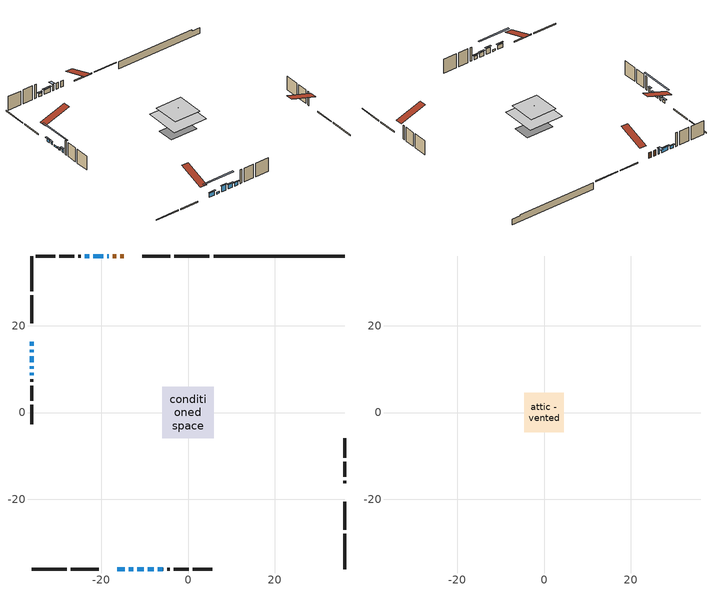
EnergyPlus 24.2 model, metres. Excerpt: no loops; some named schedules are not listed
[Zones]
conditioned space
 floor outside (Floor1 construction): -2.42,-2.42 -2.42,2.42 2.42,2.42 2.42,-2.42 z0.61
 floor outside (Floor2 construction): -0.9,-0.9 -0.9,0.9 0.9,0.9 0.9,-0.9 z0.61
 floor adiabatic (AdiabaticFloorConstruction): -5.95,-5.95 -5.95,5.95 5.95,5.95 5.95,-5.95 z3.05
 floor foundation (Slab1 construction): -4.67,-2.87 -4.67,2.87 4.67,2.87 4.67,-2.87 z-1.78
 wall outside (RimJoist1 construction): 4.95,36.06 -3.17,36.06 / -36.06,-36.06 -27.93,-36.06 / -36.06,36.06 -36.06,27.93 / 36.06,-36.06 36.06,-27.93 z0.61:0.91
 wall outside (RimJoist2 construction): -4.1,36.06 -10.55,36.06 / -27.01,-36.06 -20.55,-36.06 / -36.06,27.01 -36.06,20.55 / 36.06,-27.01 36.06,-20.55 z0.61:0.91
 wall outside (AdiabaticWallConstruction 1): -14.77,36.06 -15.6,36.06 / -16.53,36.06 -17.36,36.06 z0.61:2.64
 wall outside (AdiabaticWallConstruction): -16.33,-36.06 -14.58,-36.06 / -9.31,-36.06 -7.86,-36.06 z0.61:2.06; -36.06,16.33 -36.06,15.34 / -36.06,14.41 -36.06,13.85 / -22.79,36.06 -23.78,36.06 z0.61:1.6; -13.65,-36.06 -12.63,-36.06 / -36.06,12.92 -36.06,11.57 z0.61:1.2; -11.71,-36.06 -10.23,-36.06 z0.61:2.59; -18.29,36.06 -18.57,36.06 z0.61:2.64; -36.06,10.65 -36.06,10.09 z0.61:1.17; -6.93,-36.06 -5.76,-36.06 z0.61:1.78; -19.5,36.06 -21.86,36.06 z0.61:2.11; -36.06,9.16 -36.06,8.6 z0.61:1.98
 wall outside (Wall1 construction): -24.71,36.06 -25.31,36.06 / -4.83,-36.06 -4.23,-36.06 / -36.06,7.67 -36.06,7.07 / 36.06,-16.33 36.06,-15.73 z0.61:5.49
 wall outside (Wall2 construction): -26.24,36.06 -29.66,36.06 / -3.3,-36.06 0.12,-36.06 / -36.06,6.14 -36.06,2.72 / 36.06,-14.8 36.06,-11.38 z0.61:5.49
 wall outside (Wall3 construction): -30.59,36.06 -35.13,36.06 / 1.05,-36.06 5.59,-36.06 / -36.06,1.8 -36.06,-2.74 / 36.06,-10.45 36.06,-5.91 z0.61:5.49
 wall foundation (FoundationWall1 construction): 5.88,36.06,-1.78 5.88,36.06,0.61 33.04,36.06,0.61 33.04,36.06,0.15 36.06,36.06,0.15 36.06,36.06,-1.78
 window (WindowConstruction): -16.33,-36.06 -14.58,-36.06 z0.61:2.06
 window (WindowConstruction 9): -36.06,16.33 -36.06,15.34 z0.61:1.6
 window (WindowConstruction 10): -36.06,14.41 -36.06,13.85 z0.61:1.6
 window (WindowConstruction 11): -13.65,-36.06 -12.63,-36.06 z0.61:1.2
 window (WindowConstruction 12): -36.06,12.92 -36.06,11.58 z0.61:1.2
 window (WindowConstruction 1): -11.71,-36.06 -10.23,-36.06 z0.61:2.59
 window (WindowConstruction 2): -9.3,-36.06 -7.86,-36.06 z0.61:2.06
 window (WindowConstruction 3): -18.29,36.06 -18.57,36.06 z0.61:2.64
 window (WindowConstruction 4): -36.06,10.65 -36.06,10.09 z0.61:1.17
 window (WindowConstruction 5): -6.93,-36.06 -5.76,-36.06 z0.61:1.78
 window (WindowConstruction 6): -19.5,36.06 -21.86,36.06 z0.61:2.11
 window (WindowConstruction 7): -22.79,36.06 -23.78,36.06 z0.61:1.6
 window (WindowConstruction 8): -36.06,9.16 -36.06,8.6 z0.61:1.98
 door (Door): -14.77,36.06 -15.6,36.06 z0.61:2.64
 door (Door 1): -16.53,36.06 -17.36,36.06 z0.61:2.64
 ceiling adiabatic (AdiabaticFloorConstruction): 5.95,-5.95 5.95,5.95 -5.95,5.95 -5.95,-5.95 z3.05
attic - vented
 floor to conditioned space (Floor3 construction Reversed): -4.56,-4.56 -4.56,4.56 4.56,4.56 4.56,-4.56 z5.49
 floor to conditioned space (Floor4 construction Reversed): -0.67,-0.67 -0.67,0.67 0.67,0.67 0.67,-0.67 z5.49
 roof outside (Roof1 construction): -13.85,36.06,5.49 -13.85,27.08,8.48 -11.48,27.08,8.48 -11.48,36.06,5.49; -17.26,-36.06,5.49 -17.26,-27.08,8.48 -19.63,-27.08,8.48 -19.63,-36.06,5.49; -36.06,17.26,5.49 -27.08,17.26,8.48 -27.08,19.63,8.48 -36.06,19.63,5.49; 36.06,-17.26,5.49 27.08,-17.26,8.48 27.08,-19.63,8.48 36.06,-19.63,5.49
shading: -14.28,-36.06 -16.63,-36.06 -16.63,-36.47 -14.28,-36.47 z2.36; -36.06,15.04 -36.06,16.63 -36.47,16.63 -36.47,15.04 z1.9; -36.06,13.55 -36.06,14.71 -36.47,14.71 -36.47,13.55 z1.9; -7.55,-36.06 -18.73,-36.06 -18.73,-36.47 -7.55,-36.47 z6.28; -36.06,6.49 -36.06,18 -36.47,18 -36.47,6.49 z6.28; -9.93,-36.06 -12,-36.06 -12,-36.47 -9.93,-36.47 z2.89; -7.56,-36.06 -9.6,-36.06 -9.6,-36.47 -7.56,-36.47 z2.36; -18.87,36.06 -17.99,36.06 -17.99,37.58 -18.87,37.58 z2.94; -36.06,9.79 -36.06,10.95 -36.47,10.95 -36.47,9.79 z1.47; -5.46,-36.06 -7.23,-36.06 -7.23,-36.47 -5.46,-36.47 z2.08; -22.16,36.06 -19.2,36.06 -19.2,36.47 -22.16,36.47 z2.41; -24.08,36.06 -22.49,36.06 -22.49,36.47 -24.08,36.47 z1.9; -36.06,8.3 -36.06,9.46 -36.47,9.46 -36.47,8.3 z2.28
[Building]
Building 1: Terrain=Suburbs
[Site:Location]
Edmonton Intl AP_AB: Latitude {deg}=53.31; Longitude {deg}=-113.58; Time Zone {hr}=-7; Elevation {m}=723; Keep Site Location Information=Yes
[Site:GroundTemperature:Shallow]
-1.56185, -3.61833, -3.78302, -2.80711, 1.11059, 5.01004, 8.39065, 10.5322, 10.7141, 8.97234, 5.67794, 1.89811
[Site:WaterMainsTemperature]
Calculation Method=Schedule; Temperature Schedule=mains temperature schedule
[Material] Roughness=Rough; Thermal Absorptance=0.9
Name | Thickness {m} | Conductivity {W/m-K} | Density {kg/m3} | Specific Heat {J/kg-K} | Solar Absorptance | Visible Absorptance
asphalt or fiberglass shingles | 0.00635 | 0.162714 | 1121.4 | 1465.45 | 0.4 | 0.4
ceiling loosefill ins | 0.254 | 0.0480833 | 16.02 | 1046.75 | 0.7 | 0.7
ceiling loosefill ins 1 | 0.169333 | 0.0480833 | 16.02 | 1046.75 | 0.7 | 0.7
ceiling stud and cavity | 0.1397 | 0.734582 | 65.682 | 1177.47 | 0.7 | 0.7
ceiling stud and cavity 1 | 0.1397 | 0.175137 | 65.682 | 1177.47 | 0.7 | 0.7
concrete 4.0 in. | 0.1016 | 1.803125 | 2242.8 | 837.4 | 0.7 | 0.7
concrete 8.0 in. | 0.2032 | 1.803125 | 2242.8 | 837.4 | 0.7 | 0.7
door material | 0.04445 | 0.053851 | 512.64 | 1214.23 | 0.7 | 0.7
door material 1 | 0.04445 | 0.0451087 | 512.64 | 1214.23 | 0.7 | 0.7
exterior vertical ins | 0.0227803 | 0.029427 | 32.04 | 1214.23 | 0.7 | 0.7
floor covering | 0.0127 | 0.0433444 | 54.468 | 1339.84 | 0.6 | 0.6
floor rigid ins | 0.103632 | 0.029427 | 32.04 | 1214.23 | 0.7 | 0.7
floor rigid ins 1; wall rigid ins 1 | 0.512978 | 0.029427 | 32.04 | 1214.23 | 0.7 | 0.7
floor stud and cavity | 0.1397 | 0.163516 | 92.3553 | 1139.71 | 0.7 | 0.7
floor stud and cavity 1 | 0.1397 | 0.162511 | 92.3553 | 1139.71 | 0.7 | 0.7
floor stud and cavity 2 | 0.1397 | 1.75129 | 37.0049 | 1207.88 | 0.7 | 0.7
furniture material conditioned space 1 | 0.1524 | 0.115458 | 640.8 | 1214.23 | 0.6 | 0.6
gypsum board | 0.0127 | 0.160291 | 801 | 837.4 | 0.6 | 0.6
gypsum board 1 | 0.0127 | 0.160291 | 801 | 837.4 | 0.7 | 0.7
osb sheathing 0.5 in. | 0.0127 | 0.115458 | 512.64 | 1214.23 | 0.7 | 0.7
osb sheathing 0.75 in. | 0.01905 | 0.115458 | 512.64 | 1214.23 | 0.7 | 0.7
osb sheathing 2.0 in. | 0.0508 | 0.115458 | 512.64 | 1214.23 | 0.7 | 0.7
rim joist rigid ins; wall rigid ins | 0.051816 | 0.029427 | 32.04 | 1214.23 | 0.7 | 0.7
rim joist stud and cavity | 0.0508 | 0.0405436 | 125.044 | 1163.47 | 0.6 | 0.6
rim joist stud and cavity 1 | 0.0508 | 0.040317 | 125.044 | 1163.47 | 0.6 | 0.6
wall stud and cavity | 0.1397 | 0.269865 | 139.0536 | 1170.24 | 0.7 | 0.7
wall stud and cavity 1 | 0.1397 | 0.228645 | 139.0536 | 1170.24 | 0.7 | 0.7
wall stud and cavity 2 | 0.1397 | 0.218567 | 139.0536 | 1170.24 | 0.7 | 0.7
wall stud and cavity 3 | 0.0889 | 0.380278 | 52.3479 | 1209.89 | 0.7 | 0.7
wall stud and cavity 4 | 0.0889 | 0.391764 | 83.0341 | 1211.67 | 0.7 | 0.7
wood siding | 0.0254 | 0.102417 | 544.68 | 1172.36 | 0.4 | 0.4
wood siding 1; wood siding 2; wood siding 3 | 0.0254 | 0.102417 | 544.68 | 1172.36 | 0.7 | 0.7
[WindowMaterial:SimpleGlazingSystem]
Name | U-Factor {W/m2-K} | Solar Heat Gain Coefficient
WindowMaterial | 2.140606 | 0.59
WindowMaterial 1 | 2.25019 | 0.54
WindowMaterial 10 | 2.15707 | 0.56
WindowMaterial 11 | 2.27063 | 0.47
WindowMaterial 12 | 2.25303 | 0.49
WindowMaterial 2 | 2.086665 | 0.64
WindowMaterial 3 | 2.23316 | 0.49
WindowMaterial 4 | 2.1883 | 0.53
WindowMaterial 5 | 2.231454 | 0.52
WindowMaterial 6 | 2.07133 | 0.65
WindowMaterial 7 | 2.11903 | 0.6
WindowMaterial 8 | 2.14515 | 0.58
WindowMaterial 9 | 2.26495 | 0.49
[Construction]
AdiabaticFloorConstruction: floor stud and cavity 2, floor rigid ins 1, osb sheathing 0.75 in., floor covering
AdiabaticWallConstruction: wood siding 2, wall rigid ins 1, wall stud and cavity 3, gypsum board
AdiabaticWallConstruction 1: wood siding 3, wall rigid ins 1, wall stud and cavity 3, gypsum board
Door: door material
Door 1: door material 1
Floor1 construction: floor stud and cavity, floor rigid ins, osb sheathing 0.75 in., floor covering
Floor2 construction: floor stud and cavity 1, floor rigid ins, osb sheathing 0.75 in., floor covering
Floor3 construction Reversed: gypsum board, ceiling stud and cavity, ceiling loosefill ins
Floor4 construction Reversed: gypsum board, ceiling stud and cavity 1, ceiling loosefill ins 1
FoundationWall1 construction: concrete 8.0 in., gypsum board 1
furniture construction conditioned space 1: furniture material conditioned space 1
PartitionWallConstruction: gypsum board, wall stud and cavity 4, gypsum board
RimJoist1 construction: wood siding 1, rim joist rigid ins, osb sheathing 2.0 in., rim joist stud and cavity
RimJoist2 construction: wood siding 1, rim joist rigid ins, osb sheathing 2.0 in., rim joist stud and cavity 1
Roof1 construction: asphalt or fiberglass shingles
Slab1 construction: concrete 4.0 in.
Wall1 construction: wood siding, wall rigid ins, osb sheathing 0.5 in., wall stud and cavity, gypsum board
Wall2 construction: wood siding, wall rigid ins, osb sheathing 0.5 in., wall stud and cavity 1, gypsum board
Wall3 construction: wood siding, wall rigid ins, osb sheathing 0.5 in., wall stud and cavity 2, gypsum board
WindowConstruction: WindowMaterial
WindowConstruction 1: WindowMaterial 1
WindowConstruction 10: WindowMaterial 10
WindowConstruction 11: WindowMaterial 11
WindowConstruction 12: WindowMaterial 12
WindowConstruction 2: WindowMaterial 2
WindowConstruction 3: WindowMaterial 3
WindowConstruction 4: WindowMaterial 4
WindowConstruction 5: WindowMaterial 5
WindowConstruction 6: WindowMaterial 6
WindowConstruction 7: WindowMaterial 7
WindowConstruction 8: WindowMaterial 8
WindowConstruction 9: WindowMaterial 9
[Zone] Multiplier=1; Part of Total Floor Area=Yes
Name | Volume {m3}
attic - vented | 41.3099
conditioned space | 516.7
[Space]
Name | Zone | Volume {m3}
attic - vented 1 | attic - vented | 41.3099
conditioned space 1 | conditioned space | 516.7
[ZoneInfiltration:EffectiveLeakageArea]
infil attic - vented 1: Zone or Space=attic - vented 1; Schedule=Always On Discrete; Effective Air Leakage Area {cm2}=2956.87; Stack Coefficient=0.00020816; Wind Coefficient=9.74808e-06
[ZoneMixing]
whole house fan mix: Zone or Space=attic - vented; Schedule=Always On Continuous; Design Flow Rate Calculation Method=Flow/Zone; Design Flow Rate {m3/s}=0; Source Zone or Space=conditioned space
[SurfaceProperty:ExposedFoundationPerimeter]
Slab1: Exposed Perimeter Calculation Method=TotalExposedPerimeter; Total Exposed Perimeter {m}=30.176
[InternalMass] Zone or ZoneList=conditioned space; Space or SpaceList=conditioned space 1
Name | Construction | Surface Area {m2}
furniture mass conditioned space 1 | furniture construction conditioned space 1 | 88.7638
partition wall mass | PartitionWallConstruction | 221.91
[Lights]
interior lighting: Zone or ZoneList or Space or SpaceList=conditioned space 1; Schedule=interior lighting schedule; Design Level Calculation Method=LightingLevel; Lighting Level {W}=343.2; Return Air Fraction=0; Fraction Radiant=0.6; Fraction Visible=0.2; Fraction Replaceable=1
[People]
occupants: Zone or ZoneList or Space or SpaceList=conditioned space 1; Number of People Schedule=occupants schedule; Number of People Calculation Method=People; Number of People=3; Fraction Radiant=0.314171; Sensible Heat Fraction=0.56303; Activity Level Schedule=occupants activity schedule; Carbon Dioxide Generation Rate {m3/s-W}=0; Enable ASHRAE 55 Comfort Warnings=No; Mean Radiant Temperature Calculation Type=EnclosureAveraged
[ElectricEquipment] Zone or ZoneList or Space or SpaceList=conditioned space 1; Design Level Calculation Method=EquipmentLevel
Name | Schedule | Design Level {W} | Fraction Latent | Fraction Radiant | Fraction Lost
clothes dryer | clothes dryer schedule | 140.772 | 0.015 | 0.081 | 0.85
clothes washer | clothes washer schedule | 32.1985 | 0.03 | 0.162 | 0.7
cooking range | cooking range schedule | 215.147 | 0.08 | 0.432 | 0.2
dishwasher | dishwasher schedule | 66.8632 | 0.3 | 0.18 | 0.4
fridge | fridge schedule | 72.9452 | 0 | 0.6 | 0
mech vent bath fan 0 | mech vent bath fan 0 schedule | 50.2 | 0 | 0 | 1
mech vent bath fan 1 | mech vent bath fan 1 schedule | 50.2 | 0 | 0 | 1
mech vent bath fan 2 | mech vent bath fan 2 schedule | 50.2 | 0 | 0 | 1
mech vent house fan | mech vent house fan schedule | 0 | 0 | 0 | 1
mech vent house fan cfis | mech vent house fan cfis schedule | 0 | 0 | 0 | 0
mech vent range fan 0 | mech vent range fan 0 schedule | 57 | 0 | 0 | 1
misc plug loads | misc plug loads schedule | 494.7 | 0.045 | 0.513 | 0.1
whole house fan | Always On Discrete | 0 | 0 | 0 | 1
[OtherEquipment] Zone or ZoneList or Space or SpaceList=conditioned space 1; Design Level Calculation Method=EquipmentLevel
Name | Fuel Type | Schedule | Design Level {W} | Fraction Latent | Fraction Radiant | Fraction Lost
clothes dryer 1 | Electricity | clothes dryer schedule | 0 | 0.015 | 0.081 | 0.85
cooking range 1 | Electricity | cooking range schedule | 0 | 0.08 | 0.432 | 0.2
general water use latent | None | general water use schedule | 62.594 | 1 | 0 | 0
general water use sensible | None | general water use schedule | -61.6891 | 0 | 0.6 | 0
mech vent house fan latent load | None | Always On Discrete | 0 | 1 | 0 | 0
mech vent house fan sensible load | None | Always On Discrete | 0 | 0 | 0 | 0
water heater energy adjustment1 | NaturalGas | Always On Discrete | 0.01 | 0 | 0 | 1
[ZoneInfiltration:DesignFlowRate] Zone or ZoneList or Space or SpaceList=conditioned space 1; Schedule=Always On Discrete; Design Flow Rate Calculation Method=Flow/Zone; Design Flow Rate {m3/s}=0
infil flow; natural vent flow; whole house fan flow
[AvailabilityManager:Scheduled]
furnace airloop Availability Manager: Schedule=Always On Discrete
[Foundation:Kiva]
Foundation Kiva 1: Initial Indoor Air Temperature {C}=18; Wall Height Above Grade {m}=0.609996; Wall Depth Below Slab {m}=0.2032; Custom Block Material Name 1=exterior vertical ins; Custom Block Depth 1 {m}=2.39; Custom Block X Position 1 {m}=0.2159; Custom Block Z Position 1 {m}=0
[Foundation:Kiva:Settings]
Soil Conductivity {W/m-K}=0.849921; Soil Density {kg/m3}=1842.3; Soil Specific Heat {J/kg-K}=418.7; Ground Solar Absorptivity=0.9; Ground Thermal Absorptivity=0.9; Ground Surface Roughness {m}=0.03; Far-Field Width {m}=40; Deep-Ground Boundary Condition=ZeroFlux; Deep-Ground Depth {m}=40; Minimum Cell Dimension {m}=0.2; Maximum Cell Growth Coefficient=3; Simulation Timestep=Timestep
[Exterior:Lights]
exterior lighting: Schedule=exterior lighting schedule; Design Level {W}=75.6
[EnergyManagementSystem:GlobalVariable]
furnace_airloop_Fan_RTF
infil_program_Qfan
infil_program_Qinf
natural_vent_program_Qnv
natural_vent_program_Qwhf
[EnergyManagementSystem:Sensor]
Name | Output:Variable or Output:Meter Index Key | Output:Variable or Output:Meter
airflow_gain | infil flow | Infiltration Sensible Heat Gain Energy
airflow_gain_1 | natural vent flow | Infiltration Sensible Heat Gain Energy
airflow_gain_2 | whole house fan flow | Infiltration Sensible Heat Gain Energy
airflow_loss | infil flow | Infiltration Sensible Heat Loss Energy
airflow_loss_1 | natural vent flow | Infiltration Sensible Heat Loss Energy
airflow_loss_2 | whole house fan flow | Infiltration Sensible Heat Loss Energy
clg_load_cond |  | Cooling:EnergyTransfer:Zone:CONDITIONED SPACE
clg_sp_s; clg_sp_s_1 | cooling setpoint | Schedule Value
clothes_dryer_exhaust_0_sch_s | clothes dryer exhaust 0 schedule | Schedule Value
cool_season | cooling season schedule | Schedule Value
htg_load_cond |  | Heating:EnergyTransfer:Zone:CONDITIONED SPACE
htg_sp_s; htg_sp_s_1 | heating setpoint | Schedule Value
ig_ee_conv | clothes dryer | Electric Equipment Convective Heating Energy
ig_ee_conv_2 | cooking range | Electric Equipment Convective Heating Energy
ig_ee_conv_4 | fridge | Electric Equipment Convective Heating Energy
ig_ee_conv_5 | misc plug loads | Electric Equipment Convective Heating Energy
ig_ee_conv_6 | whole house fan | Electric Equipment Convective Heating Energy
ig_ee_rad | clothes dryer | Electric Equipment Radiant Heating Energy
ig_ee_rad_2 | cooking range | Electric Equipment Radiant Heating Energy
ig_ee_rad_4 | fridge | Electric Equipment Radiant Heating Energy
ig_ee_rad_5 | misc plug loads | Electric Equipment Radiant Heating Energy
ig_ee_rad_6 | whole house fan | Electric Equipment Radiant Heating Energy
ig_lgt_conv | interior lighting | Lights Convective Heating Energy
ig_lgt_rad | interior lighting | Lights Radiant Heating Energy
ig_lgt_vis | interior lighting | Lights Visible Radiation Heating Energy
ig_oe_conv | clothes dryer 1 | Other Equipment Convective Heating Energy
ig_oe_conv_1 | cooking range 1 | Other Equipment Convective Heating Energy
ig_oe_conv_2 | general water use latent | Other Equipment Convective Heating Energy
ig_oe_conv_3 | general water use sensible | Other Equipment Convective Heating Energy
ig_oe_conv_4 | water heater energy adjustment1 | Other Equipment Convective Heating Energy
ig_oe_rad | clothes dryer 1 | Other Equipment Radiant Heating Energy
ig_oe_rad_1 | cooking range 1 | Other Equipment Radiant Heating Energy
ig_oe_rad_2 | general water use latent | Other Equipment Radiant Heating Energy
ig_oe_rad_3 | general water use sensible | Other Equipment Radiant Heating Energy
ig_oe_rad_4 | water heater energy adjustment1 | Other Equipment Radiant Heating Energy
ig_ppl_conv | occupants | People Convective Heating Energy
ig_ppl_rad | occupants | People Radiant Heating Energy
im_conv | furniture mass conditioned space 1 | Surface Inside Face Convection Heat Gain Energy
im_conv_1 | partition wall mass | Surface Inside Face Convection Heat Gain Energy
im_ig | furniture mass conditioned space 1 | Surface Inside Face Internal Gains Radiation Heat Gain Energy
im_ig_1 | partition wall mass | Surface Inside Face Internal Gains Radiation Heat Gain Energy
im_lgt | furniture mass conditioned space 1 | Surface Inside Face Lights Radiation Heat Gain Energy
im_lgt_1 | partition wall mass | Surface Inside Face Lights Radiation Heat Gain Energy
im_sol | furniture mass conditioned space 1 | Surface Inside Face Solar Radiation Heat Gain Energy
im_sol_1 | partition wall mass | Surface Inside Face Solar Radiation Heat Gain Energy
im_surf | furniture mass conditioned space 1 | Surface Inside Face Net Surface Thermal Radiation Heat Gain Energy
im_surf_1 | partition wall mass | Surface Inside Face Net Surface Thermal Radiation Heat Gain Energy
mech_vent_bath_fan_0_sch_s | mech vent bath fan 0 schedule | Schedule Value
mech_vent_bath_fan_1_sch_s | mech vent bath fan 1 schedule | Schedule Value
mech_vent_bath_fan_2_sch_s | mech vent bath fan 2 schedule | Schedule Value
mech_vent_range_fan_0_sch_s | mech vent range fan 0 schedule | Schedule Value
mv_conv | mech vent bath fan 0 | Electric Equipment Convective Heating Energy
mv_conv_1 | mech vent bath fan 1 | Electric Equipment Convective Heating Energy
mv_conv_2 | mech vent bath fan 2 | Electric Equipment Convective Heating Energy
mv_conv_3 | mech vent house fan | Electric Equipment Convective Heating Energy
mv_conv_4 | mech vent house fan cfis | Electric Equipment Convective Heating Energy
mv_conv_5 | mech vent range fan 0 | Electric Equipment Convective Heating Energy
mv_conv_6 | mech vent house fan latent load | Other Equipment Convective Heating Energy
mv_conv_7 | mech vent house fan sensible load | Other Equipment Convective Heating Energy
mv_rad | mech vent bath fan 0 | Electric Equipment Radiant Heating Energy
mv_rad_1 | mech vent bath fan 1 | Electric Equipment Radiant Heating Energy
mv_rad_2 | mech vent bath fan 2 | Electric Equipment Radiant Heating Energy
mv_rad_3 | mech vent house fan | Electric Equipment Radiant Heating Energy
mv_rad_4 | mech vent house fan cfis | Electric Equipment Radiant Heating Energy
mv_rad_5 | mech vent range fan 0 | Electric Equipment Radiant Heating Energy
mv_rad_6 | mech vent house fan latent load | Other Equipment Radiant Heating Energy
mv_rad_7 | mech vent house fan sensible load | Other Equipment Radiant Heating Energy
natural_vent_s | natural vent schedule | Schedule Value
out_pb_s |  | Site Outdoor Air Barometric Pressure
out_wt_s |  | Site Outdoor Air Humidity Ratio
site_vw_s |  | Site Wind Speed
ss_back_out | Window1 | Surface Window Shortwave from Zone Back Out Window Heat Transfer Rate
ss_back_out_1 | Window10 | Surface Window Shortwave from Zone Back Out Window Heat Transfer Rate
ss_back_out_10 | Window7 | Surface Window Shortwave from Zone Back Out Window Heat Transfer Rate
ss_back_out_11 | Window8 | Surface Window Shortwave from Zone Back Out Window Heat Transfer Rate
ss_back_out_12 | Window9 | Surface Window Shortwave from Zone Back Out Window Heat Transfer Rate
ss_back_out_2 | Window11 | Surface Window Shortwave from Zone Back Out Window Heat Transfer Rate
ss_back_out_3 | Window12 | Surface Window Shortwave from Zone Back Out Window Heat Transfer Rate
ss_back_out_4 | Window13 | Surface Window Shortwave from Zone Back Out Window Heat Transfer Rate
ss_back_out_5 | Window2 | Surface Window Shortwave from Zone Back Out Window Heat Transfer Rate
ss_back_out_6 | Window3 | Surface Window Shortwave from Zone Back Out Window Heat Transfer Rate
ss_back_out_7 | Window4 | Surface Window Shortwave from Zone Back Out Window Heat Transfer Rate
ss_back_out_8 | Window5 | Surface Window Shortwave from Zone Back Out Window Heat Transfer Rate
ss_back_out_9 | Window6 | Surface Window Shortwave from Zone Back Out Window Heat Transfer Rate
ss_conv | Door1 | Surface Inside Face Convection Heat Gain Energy
ss_conv_1 | Door2 | Surface Inside Face Convection Heat Gain Energy
ss_conv_10 | Window5 | Surface Inside Face Convection Heat Gain Energy
ss_conv_11 | Window6 | Surface Inside Face Convection Heat Gain Energy
ss_conv_12 | Window7 | Surface Inside Face Convection Heat Gain Energy
ss_conv_13 | Window8 | Surface Inside Face Convection Heat Gain Energy
ss_conv_14 | Window9 | Surface Inside Face Convection Heat Gain Energy
ss_conv_2 | Window1 | Surface Inside Face Convection Heat Gain Energy
ss_conv_3 | Window10 | Surface Inside Face Convection Heat Gain Energy
ss_conv_4 | Window11 | Surface Inside Face Convection Heat Gain Energy
ss_conv_5 | Window12 | Surface Inside Face Convection Heat Gain Energy
ss_conv_6 | Window13 | Surface Inside Face Convection Heat Gain Energy
ss_conv_7 | Window2 | Surface Inside Face Convection Heat Gain Energy
ss_conv_8 | Window3 | Surface Inside Face Convection Heat Gain Energy
ss_conv_9 | Window4 | Surface Inside Face Convection Heat Gain Energy
ss_ig | Door1 | Surface Inside Face Internal Gains Radiation Heat Gain Energy
ss_ig_1 | Door2 | Surface Inside Face Internal Gains Radiation Heat Gain Energy
ss_ig_10 | Window5 | Surface Inside Face Internal Gains Radiation Heat Gain Energy
ss_ig_11 | Window6 | Surface Inside Face Internal Gains Radiation Heat Gain Energy
ss_ig_12 | Window7 | Surface Inside Face Internal Gains Radiation Heat Gain Energy
ss_ig_13 | Window8 | Surface Inside Face Internal Gains Radiation Heat Gain Energy
ss_ig_14 | Window9 | Surface Inside Face Internal Gains Radiation Heat Gain Energy
ss_ig_2 | Window1 | Surface Inside Face Internal Gains Radiation Heat Gain Energy
ss_ig_3 | Window10 | Surface Inside Face Internal Gains Radiation Heat Gain Energy
ss_ig_4 | Window11 | Surface Inside Face Internal Gains Radiation Heat Gain Energy
ss_ig_5 | Window12 | Surface Inside Face Internal Gains Radiation Heat Gain Energy
ss_ig_6 | Window13 | Surface Inside Face Internal Gains Radiation Heat Gain Energy
ss_ig_7 | Window2 | Surface Inside Face Internal Gains Radiation Heat Gain Energy
ss_ig_8 | Window3 | Surface Inside Face Internal Gains Radiation Heat Gain Energy
ss_ig_9 | Window4 | Surface Inside Face Internal Gains Radiation Heat Gain Energy
ss_lgt | Door1 | Surface Inside Face Lights Radiation Heat Gain Energy
ss_lgt_1 | Door2 | Surface Inside Face Lights Radiation Heat Gain Energy
ss_sol | Door1 | Surface Inside Face Solar Radiation Heat Gain Energy
ss_sol_1 | Door2 | Surface Inside Face Solar Radiation Heat Gain Energy
ss_surf | Door1 | Surface Inside Face Net Surface Thermal Radiation Heat Gain Energy
ss_surf_1 | Door2 | Surface Inside Face Net Surface Thermal Radiation Heat Gain Energy
ss_surf_10 | Window5 | Surface Inside Face Net Surface Thermal Radiation Heat Gain Energy
ss_surf_11 | Window6 | Surface Inside Face Net Surface Thermal Radiation Heat Gain Energy
ss_surf_12 | Window7 | Surface Inside Face Net Surface Thermal Radiation Heat Gain Energy
